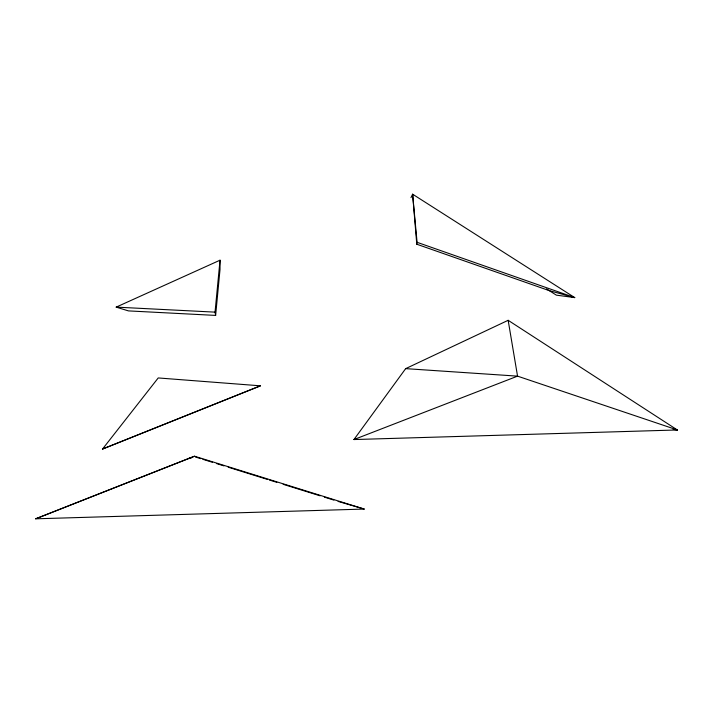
<?xml version="1.0" encoding="UTF-8"?>
<svg xmlns="http://www.w3.org/2000/svg" width="713" height="713" viewBox="0 0 713 713"><rect width="100%" height="100%" fill="white"/><g stroke="black" fill="none" stroke-linecap="round" stroke-linejoin="round"><path stroke-width="1.07" d="M220.032 260.192L220.014 269.425L215.629 315.413L128.447 310.895L116.183 307.125L220.032 260.192L215.041 312.134L215.629 315.413M417.078 242.313L574.749 297.606L549.331 290.654L416.784 244.22L417.078 242.313L412.613 194.186L574.749 297.606L556.354 295.146L546.532 288.872M410.973 197.626L412.613 194.186L416.784 244.22M405.661 368.639L353.951 439.556L677.35 429.966L508.155 320.306L405.661 368.639L517.549 376.143L677.35 429.966L673.134 429.378M102.52 449.056L158.224 377.943L260.459 385.822L102.52 449.056L260.459 385.822M355.947 438.753L353.951 439.556L517.549 376.143L508.155 320.306M35.65 518.814L194.524 456.213L364.254 509.064L35.65 518.814L194.524 456.213M188.883 458.352L191.708 457.782M116.183 307.125L215.041 312.134M675.247 429.369L677.35 429.966M338.105 501.417L364.254 509.064M195.46 457.006L200.745 458.655M202.857 459.315L212.367 462.274M216.592 463.593L223.989 465.892M228.213 467.202L267.313 479.377M269.425 480.036L276.822 482.336M283.159 484.314L320.146 495.82M324.37 497.139L333.88 500.098"/></g></svg>
